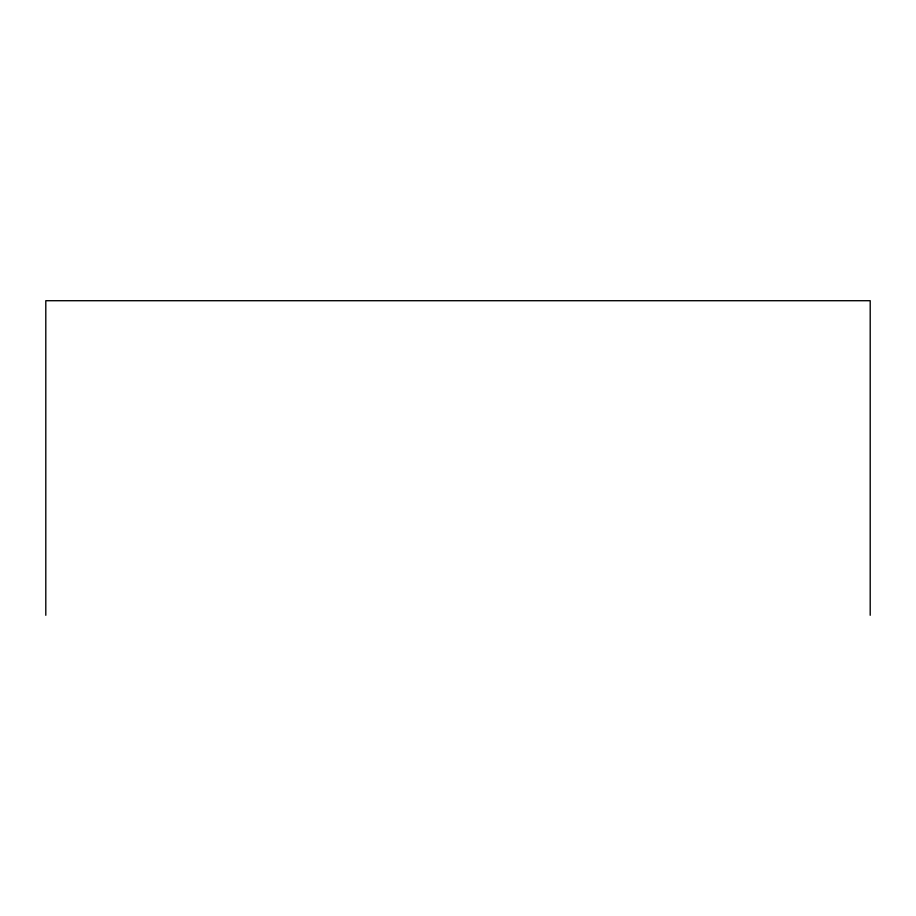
<?xml version="1.0" encoding="UTF-8"?>
<svg xmlns="http://www.w3.org/2000/svg" width="916" height="916" viewBox="0 0 916 916"><rect width="100%" height="100%" fill="white"/><g stroke="black" fill="none" stroke-linecap="round" stroke-linejoin="round"><path stroke-width="1.37" d="M870.2 615.289L870.2 300.711L45.8 300.711L45.8 615.289"/></g></svg>
